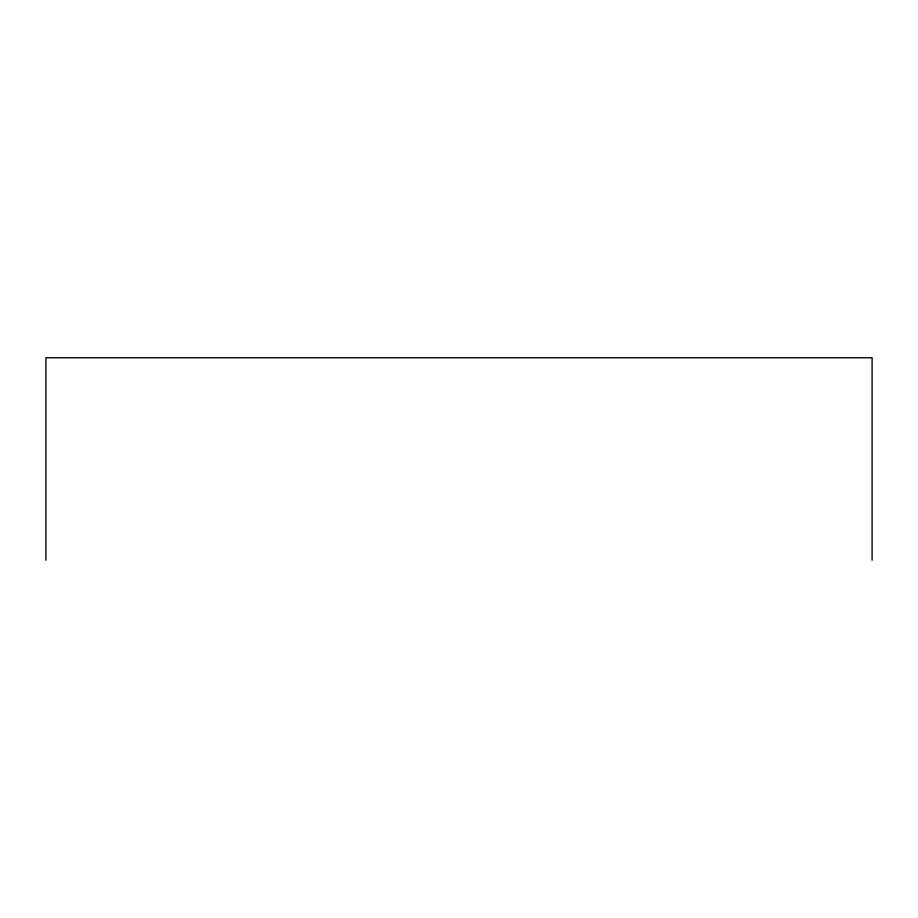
<?xml version="1.0" encoding="UTF-8"?>
<svg xmlns="http://www.w3.org/2000/svg" width="918" height="918" viewBox="0 0 918 918"><rect width="100%" height="100%" fill="white"/><g stroke="black" fill="none" stroke-linecap="round" stroke-linejoin="round"><path stroke-width="1.38" d="M872.1 560.244L872.1 357.756L45.9 357.756L45.9 560.244"/></g></svg>
